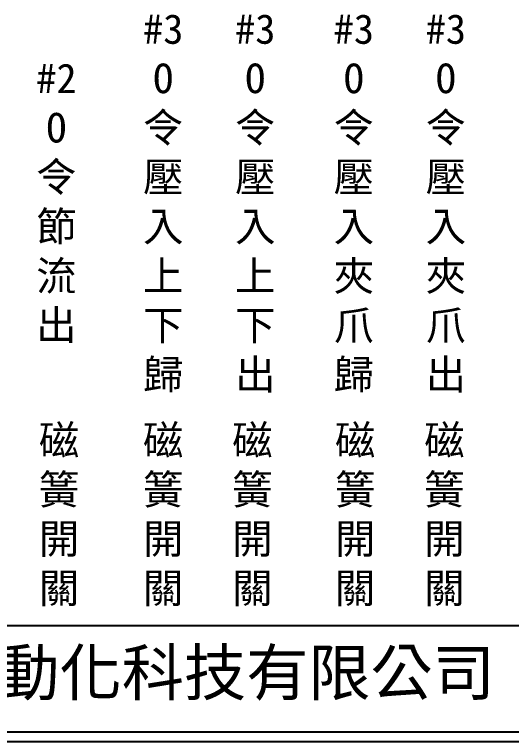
# Model space of a CAD drawing. Extents: x 325 to 612, y 3 to 207.
# Drawn here: x 390.7 to 456.1, y 3 to 98.7 of the extents above; entities that cross this region are included whole.
import ezdxf

# ---------------------------------------------------------------- set-up
doc = ezdxf.new("R2010")
doc.units = 0
doc.layers.add('圖框層', color=7, linetype='CONTINUOUS')
doc.layers.add('標尺寸層', color=3, linetype='CONTINUOUS')
doc.styles.add('CNS', font='romanc.shx', dxfattribs={"bigfont": 'chineset.shx'})
doc.styles.add('STSL', font='KAIU.TTF')

msp = doc.modelspace()

# ---------------------------------------------------------------- linework, layer by layer
at = {"layer": '圖框層', "color": 7}
for p, q in [((326.569, 18.25), (611.07, 18.25)), ((326.569, 4.25), (611.07, 4.25)), ((325.319, 3), (612.319, 3))]:
    msp.add_line(p, q, dxfattribs=at)

# ---------------------------------------------------------------- texts
at = {"layer": '圖框層', "color": 4, "style": 'STSL'}
msp.add_text('泓陞自動化科技有限公司', height=6, dxfattribs=at).set_placement((363.923, 9.076))
at = {"layer": '標尺寸層', "color": 7, "char_height": 3.9, "width": 4.96081, "attachment_point": 5, "style": 'CNS'}
for s, insert in [('{\\fDFKai-SB|b0|i0|c136|p65;#3\\PO令壓入上下歸}', (410.298, 73.868)), ('{\\fDFKai-SB|b0|i0|c136|p65;#3\\PO令壓入上下出}', (422.411, 73.868)), ('{\\fDFKai-SB|b0|i0|c136|p65;#3\\PO令壓入夾爪歸}', (435.387, 73.868)), ('{\\fDFKai-SB|b0|i0|c136|p65;#3\\PO令壓入夾爪出}', (447.5, 73.868)), ('{\\fDFKai-SB|b0|i0|c136|p65;#2\\PO令節流出}', (396.237, 73.868)), ('{\\fDFKai-SB|b0|i0|c136|p65;磁簧開關}', (396.583, 32.72)), ('{\\fDFKai-SB|b0|i0|c136|p65;磁簧開關}', (410.286, 32.72)), ('{\\fDFKai-SB|b0|i0|c136|p65;磁簧開關}', (422.03, 32.72)), ('{\\fDFKai-SB|b0|i0|c136|p65;磁簧開關}', (435.56, 32.72)), ('{\\fDFKai-SB|b0|i0|c136|p65;磁簧開關}', (447.304, 32.72))]:
    msp.add_mtext(s, dxfattribs=dict(at, insert=insert))

doc.saveas('drawing.dxf')
